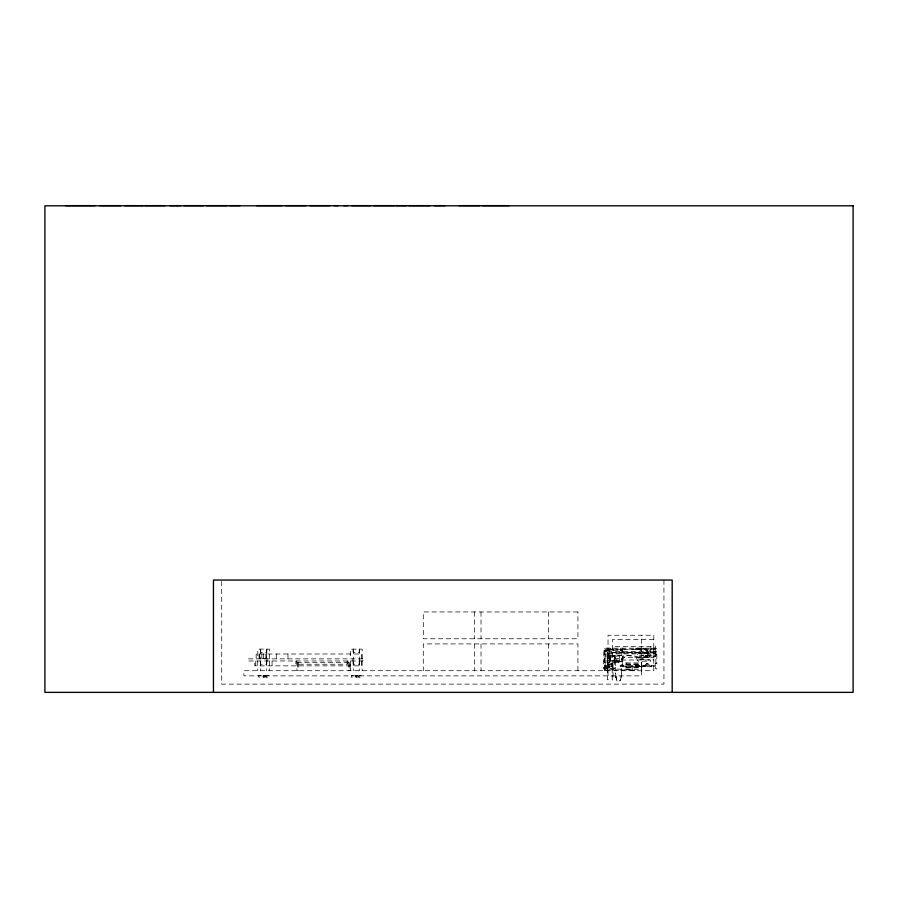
<?xml version="1.0" encoding="UTF-8"?>
<svg xmlns="http://www.w3.org/2000/svg" width="898" height="898" viewBox="0 0 898 898"><rect width="100%" height="100%" fill="white"/><g stroke="black" fill="none" stroke-linecap="round" stroke-linejoin="round"><path stroke-width="0.67" stroke-dasharray="4.49 3.37" d="M608.204 653.71C609.72 651.813 606.262 655.383 610.763 656.337L614.165 656.337L615.141 655.36L615.5 668.101L603.613 668.595L603.793 650.253A1.953 1.953 0 0 1 605.566 649.108L655.203 649.108A1.628 1.628 0 0 0 656.831 647.492L656.831 645.864L655.854 645.864L655.203 648.143L604.556 648.143L604.556 669.246L632.192 669.1M653.082 653.418L654.496 651.757C651.521 652.184 654.002 658.694 653.082 656.719M608.069 653.643L608.709 652.992L651.521 652.992L655.596 653.8M609.933 657.796L609.203 664.542M623.066 666.709C621.539 656.27 621.932 676.834 620.439 680.213A1.953 1.661 0 0 1 616.6 680.213L615.276 673.141M621.764 673.141L620.911 677.429M348.11 660.973L347.268 664.228L295.88 664.228L295.88 660.973M610.763 656.337L608.339 653.901M603.793 650.253C604.006 651.903 610.82 647.885 613.199 649.759L613.199 649.108M608.069 667.461L609.36 664.542M614.165 663.252L614.659 655.843M645.516 665.025L645.774 664.52A1.628 1.628 0 0 1 647.222 663.622L652.06 665.856L651.622 666.72L647.301 664.599L646.392 665.463A1.302 1.291 -90 0 1 645.303 666.181L636.525 666.709M646.639 664.958L647.514 664.666M645.976 664.206L646.841 663.667M622.774 658.93L625.042 656.663M647.29 656.337L646.964 657.314M605.028 650.253L604.59 670.716M653.418 652.24L655.046 653.183L655.888 652.565L653.755 651.331L609.147 651.331M604.59 651.364L606.217 650.399L613.682 650.399L613.682 649.198M620.63 666.709L620.63 665.732L655.203 665.732A1.628 1.628 0 0 1 656.831 667.36L656.831 668.976L655.854 668.976L655.203 666.709L620.17 666.698L620.17 665.553L622.774 665.182M655.888 656.079L653.755 657.314L624.402 657.314M654.911 653.115L655.888 652.565M640.914 649.422L644.079 648.143A1.953 1.953 0 0 0 643.148 648.367M641.329 649.355L639.196 648.412L638.658 649.232L641.015 650.399L643.731 649.175M614.165 662.769C615.523 661.905 616.253 663.409 614.771 662.107L603.613 662.095M636.525 648.143L645.303 648.67A1.313 1.302 90 0 1 646.392 649.389L647.391 650.231L651.622 648.12L652.06 648.996L647.952 651.05A1.65 1.639 -90 0 1 647.222 651.218A1.628 1.628 0 0 1 645.763 650.32L645.516 649.815M614.905 668.561L615.635 667.618L614.659 668.595M647.514 650.174L646.706 649.995M645.729 657.314L654.968 656.606M266.829 677.114L263.911 675.655L260.341 677.114M359.537 677.114L356.618 675.655L353.037 677.114M647.132 656.292L647.132 655.484L645.976 655.484L645.842 656.326L647.514 656.337M640.106 655.596L640.106 659.255M645.303 666.181L645.336 665.194L636.469 665.732M642.384 655.45L643.507 655.372M611.864 666.642L611.864 664.049M617.207 655.978L622.774 655.405L616.443 655.978L616.443 660.849L622.774 661.366M612.559 652.779L650.702 652.779C654.664 652.913 654.676 646.437 650.702 646.594L612.559 646.594M645.976 656.292L642.508 658.571A1.628 1.628 0 0 1 641.127 658.773C635.335 657.224 622.505 651.342 621.124 661.59A1.302 1.302 0 0 1 619.979 662.275M645.931 655.484L645.965 655.484A1.134 1.134 0 0 0 645.336 655.675L641.599 658.032L633.82 655.697A1.785 1.785 0 0 0 633.292 655.619L624.166 655.619A1.302 1.302 0 0 0 623.021 656.303L620.226 661.399L613.648 661.467A1.459 1.459 0 0 0 612.189 662.926M653.8 639.376L612.559 639.376L612.559 659.996L653.8 659.996M622.741 649.276L620.473 649.276L620.496 650.713M608.025 649.692L641.43 649.692M605.667 650.713L622.774 650.713M654.956 652.666L655.596 652.666C658.279 658.638 645.92 658.391 647.806 652.992M608.182 653.901L647.514 653.901M605.14 654.092L607.25 654.092M615.141 655.36L611.089 655.36L609.147 653.901M647.514 655.753L655.888 655.259L655.046 655.753L654.911 652.004M604.59 655.978L614.816 655.978L614.816 660.849L604.59 660.849M608.193 656.157L614.962 656.157L614.962 660.704L608.193 660.704M607.25 656.584L609.203 656.584L610.18 658.2M607.25 657.179L612.122 657.179L612.189 679.977L612.997 679.977L613.087 662.601L622.774 662.275M266.549 658.548L258.759 658.863M607.486 658.604L610.27 658.604L609.776 661.209L607.98 661.209L607.486 660.232M614.165 658.604L622.774 658.604M603.613 661.13L604.59 661.13M614.165 661.209L622.774 661.209M622.774 661.422L614.659 661.399L614.165 660.423M607.25 662.208L610.191 662.208M296.946 662.601L350.164 662.601L350.164 670.716M626.029 662.892L641.801 662.892M607.418 663.566L608.069 663.566M626.029 663.914L641.801 663.914M607.8 664.049L612.515 664.049L612.515 669.1M607.25 664.542L614.165 665.519L614.165 656.337M626.029 664.542L640.005 664.542L640.005 666.552L626.029 666.552M607.418 664.7L608.069 664.7M626.029 664.834L641.801 664.834M604.59 665.845L612.189 665.845M605.14 666.159L612.122 666.159M607.8 666.642L612.515 666.642M605.14 667.528L612.122 667.528M626.029 667.394L641.801 667.394M603.613 667.944L604.59 667.944M605.14 667.91L612.122 667.91M626.029 667.843L641.801 667.843M626.029 669.706L641.801 669.706M604.59 670.065L632.192 670.065M641.43 671.401L641.801 661.983L641.239 662.892M263.26 676.632L263.911 676.632M355.967 676.632L356.618 676.632M636.413 649.108L645.303 649.647L645.303 648.67M643.507 659.469L642.384 659.401M614.659 662.095L615.601 662.825L614.905 662.129M617.207 660.849L621.798 661.422L621.798 666.698M647.806 652.341L648.749 653.059L649.108 655.753M646.841 651.173L645.976 650.646M604.556 648.783L605.533 649.108M645.729 652.992L647.514 653.643L647.514 656.663M621.798 650.713L622.774 651.117M614.165 660.917L615.141 661.399M609.069 649.108L610.393 649.838A1.953 1.953 0 0 0 611.336 650.085C611.886 648.827 608.002 647.009 609.518 649.108M631.07 666.698L632.192 667.337L632.192 670.716M616.129 677.945L615.927 676.587L616.6 679.707A1.953 1.661 0 0 0 620.439 679.707M616.039 677.395L615.276 669.246M663.936 580.052L663.936 684.119L221.705 684.119L221.705 580.052M655.854 651.252L655.854 663.588M655.203 648.143L655.203 651.252L656.831 651.252L656.831 663.588L655.203 663.588L655.203 666.709M654.395 648.143L654.395 649.108M654.462 655.753L654.462 656.404M653.744 651.331L653.744 652.24L608.709 652.341A1.302 1.302 0 0 0 607.418 653.643L607.418 679.741L608.069 679.741L608.025 635.256L653.8 635.256L653.8 670.716L243.919 670.716L243.919 675.868L641.43 675.868L641.43 635.256M653.587 648.143L653.587 649.108M653.587 665.732L653.587 666.709M651.959 648.143L651.959 649.108M651.533 665.732L651.499 666.709M651.016 665.732L650.983 666.709M650.702 646.594L650.702 652.779M649.434 655.753L649.434 656.404M645.37 665.732L645.404 666.709M644.854 652.24L644.854 652.992M644.36 652.24L644.36 652.992M644.36 665.732L644.326 666.709M644.236 652.341L644.236 652.992M641.486 664.834L641.486 667.843M640.981 652.341L640.981 652.992M639.309 665.732L639.342 666.709M638.298 665.732L638.265 666.709M636.963 648.143L636.963 649.108M635.436 648.143L635.436 649.108M635.436 665.732L635.436 666.709M634.684 670.716L631.777 670.716M632.72 665.732L632.686 666.709M632.17 665.732L632.136 666.709M626.029 662.904L626.029 670.716M622.741 648.143L622.774 666.698M622.123 665.553L622.123 666.698M621.798 655.405L621.798 649.198L622.774 650.163L620.473 650.253L620.473 648.143M619.856 661.467L619.856 662.275M619.687 655.854L619.687 660.973M618.509 661.467L618.509 662.275M615.792 661.467L615.792 662.275M614.333 661.467L614.333 662.275M612.189 648.143L612.189 649.108M610.191 657.179L610.18 664.542M609.147 650.399L609.17 653.901M607.643 648.143L607.677 649.108M607.25 669.145L607.25 651.825L605.14 650.848L605.14 670.716M607.183 649.108L607.183 650.085M577.919 670.716L577.919 643.911L423.295 643.911L423.295 670.716M548.644 611.953L548.644 638.759M548.644 643.911L548.644 670.716M481.025 611.953L481.025 638.759M481.025 643.911L481.025 670.716M474.425 611.953L474.425 638.759M474.425 643.911L474.425 670.716M362.175 658.863L362.175 649.131L350.489 649.131L350.489 658.863M362.13 660.973L362.13 670.716M361.681 658.863L361.681 654.002L256.166 654.002L256.166 658.863M361.681 660.973L361.681 665.845L254.796 665.845L254.796 660.973M359.716 658.863L359.716 660.973M359.582 649.131L359.582 652.375L353.082 652.375L353.082 649.131M359.537 660.973L359.537 664.228L353.037 664.228L353.037 660.973M359.256 649.131L359.256 658.863M359.211 660.973L359.211 670.716M356.618 675.655L356.618 677.114M355.967 675.655L355.967 677.114M353.408 649.131L353.408 658.863M353.363 660.973L353.363 670.716M352.892 658.863L352.892 660.973M350.445 660.973L350.445 670.716M349.67 662.601L349.67 670.716M348.705 662.601L348.705 670.716M347.133 660.973L347.133 664.228M298.417 662.601L298.417 670.716M297.44 662.601L297.44 670.716M296.845 660.973L296.946 670.716M287.977 654.002L287.977 658.863M276.292 654.002L276.292 658.863M272.072 660.973L272.072 665.845M269.479 658.863L269.479 649.131L257.782 649.131L257.782 658.863M269.434 660.973L269.434 670.716M267.043 658.863L267.043 660.973M266.874 649.131L266.874 652.375L260.386 652.375L260.386 649.131M266.829 660.973L266.829 664.228L260.341 664.228L260.218 658.863M266.549 649.131L266.549 658.863M266.504 660.973L266.504 670.716M266.235 654.002L266.235 658.548M265.909 654.002L265.909 658.863M263.911 675.655L263.911 677.114M263.451 654.002L263.451 658.863M263.26 675.655L263.26 677.114M261.857 654.002L261.857 658.863M260.712 649.131L260.712 658.863M260.667 660.973L260.667 670.716M259.41 654.002L259.41 658.863M259.084 654.002L259.084 658.548M257.737 660.973L257.737 670.716M255.773 660.973L255.773 665.845M647.952 651.05A1.65 1.639 90 0 1 647.222 651.218M641.789 650.208A1.628 1.628 0 0 1 640.173 650.163M650.983 654.238L650.376 654.911L639.208 656.079L639.511 659.233L650.376 659.94L650.657 661.153L638.265 661.242C635.997 660.311 635.997 654.53 638.265 653.609L650.332 653.609L650.983 654.238M608.17 663.959L608.328 666.922L612.66 666.81L612.616 663.813L608.17 663.959M577.919 611.953L423.295 611.953L423.295 638.759L577.919 638.759L577.919 611.953M362.983 658.863L248.05 658.863L248.05 660.973L362.983 660.973L362.983 658.863M268.457 675.487L258.714 675.487L258.714 677.114L268.457 677.114L268.457 675.487M361.164 675.487L351.421 675.487L351.421 677.114L361.164 677.114L361.164 675.487M655.888 654.294L654.911 653.8L655.888 654.294M647.952 663.802A1.65 1.639 -90 0 0 647.222 663.622A1.65 1.639 90 0 1 647.952 663.802"/><path stroke-width="1.35" d="M65.52 205.631L94.975 205.631M99.757 205.631L120.949 205.631M124.553 205.631L143.119 205.631M144.791 205.631L165.254 205.631M169.98 205.631L180.88 205.631M183.854 205.631L203.577 205.631M206.439 205.631L227.317 205.631M229.518 205.631L239.934 205.631M256.603 205.631L282.129 205.631M285.283 205.631L305.735 205.631M310.068 205.631L329.791 205.631M334.292 205.631L338.063 205.631M343.709 205.631L347.537 205.631M351.702 205.631L370.874 205.631M373.602 205.631L394.783 205.631M396.186 205.631L406.603 205.631M408.848 205.631L429.727 205.631M434.306 205.631L445.206 205.631M458.945 205.631L479.655 205.631M482.305 205.631L509.289 205.631M672.187 692.369L672.187 580.052L213.455 580.052L213.455 692.369M853.1 205.799L44.9 205.799L44.9 692.369L853.1 692.369L853.1 205.799"/></g></svg>
